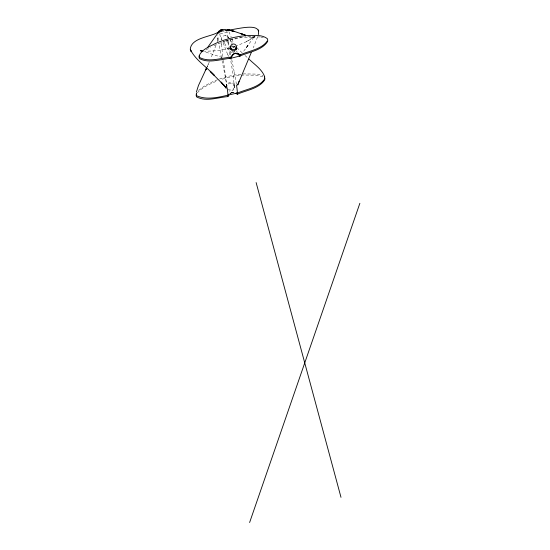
<?xml version="1.0" encoding="UTF-8"?>
<svg xmlns="http://www.w3.org/2000/svg" width="550" height="550" viewBox="0 0 550 550"><rect width="100%" height="100%" fill="white"/><g stroke="black" fill="none" stroke-linecap="round" stroke-linejoin="round"><path stroke-width="0.41" stroke-dasharray="2.75 2.06" d="M221.107 40.026C220.749 35.826 226.497 33.756 228.697 37.606M226.586 86.907L226.538 83.751L226.724 86.515M234.327 87.849L233.372 76.079L230.416 58.616M227.961 40.013L227.947 42.9L227.865 41.718L229.742 54.801M217.628 39.641L218.006 37.826L217.202 41.449L217.676 39.504M228.058 39.648L227.611 40.948L225.823 42.151L223.699 41.883L224.242 42.391L223.259 41.484M257.572 37.001L253.309 47.788M215.992 45.258L210.952 58.101M209.344 61.827L207.048 66.983M207.151 66.756L208.216 64.412L207.233 66.557M248.146 45.066L243.1 52.044M247.823 45.54L245.768 48.448L253.742 37.345M197.347 92.881C201.266 88.158 207.089 85.552 212.486 82.912A94.201 91.637 4.3 0 1 217.326 80.926M253.791 37.194L254.588 36.362M250.002 39.662L250.298 39.49L246.317 41.759L254.341 36.486M252.649 37.922L254.403 36.438M198.522 90.427L204.263 86.102L212.568 81.785A94.194 91.63 4.3 0 1 227.913 76.491A94.194 91.63 4.3 0 1 243.973 73.886L257.345 74.126L263.031 75.776M206.058 49.892L210.43 47.273M229.79 93.493L230.209 93.239A6.779 4.297 65.3 0 1 230.333 93.177L230.574 93.067M229.886 93.431L232.004 92.689A4.379 4.263 4.6 0 1 233.482 92.709M234.754 51.741L233.399 52.401M246.544 41.628L235.489 46.379M213.888 45.547L224.916 41.216M230.732 93.012L232.093 92.709A7.329 5.411 -89.8 0 1 232.629 92.558L233.722 92.317A6.937 5.143 86.8 0 1 233.922 92.311L234.424 92.311M232.657 47.369L234.781 46.626M220.007 34.017L226.614 32.422M225.651 41.009L240.488 37.778L248.951 37.159L254.609 37.51L249.817 36.541M229.714 48.208L217.47 50.731L204.504 51.322M230.505 93.459A4.379 4.263 4.4 0 1 231.811 92.812L231.832 92.792M231.172 92.881L232.76 92.476A7.886 5.789 -86.3 0 1 232.987 92.407L234.3 92.304M232.299 52.47C227.494 51.569 226.552 45.691 223.912 42.343M260.143 36.953L246.771 36.712A94.194 91.63 4.3 0 0 245.272 36.836M260.954 37.125L263.395 37.634M233.014 46.702L232.609 46.619L234.183 47.499L232.698 45.231M234.156 92.812L233.695 92.73A4.558 4.4 4.5 0 0 233.489 92.675M222.234 57.502L204.669 51.762M225.431 35.502L225.892 35.661M226.731 35.956L227.171 36.114M262.948 76.904L257.262 75.254L243.891 75.013A94.201 91.637 4.3 0 0 227.824 77.619A94.201 91.637 4.3 0 0 220.99 79.619M226.188 31.68L226.724 32.093M245.025 55.502L247.252 57.509M242.206 52.903L236.046 46.908M232.148 42.632L228.896 38.445M229.646 39.126L232.327 44.523M228.896 31.714L231.261 37.132M219.574 34.299L221.98 39.875M237.064 52.009L236.569 50.896M227.631 54.381L222.716 41.786M235.111 47.279L234.671 46.138M231.99 39.029L233.337 42.591M231.715 59.427L234.135 71.459M222.021 60.514L224.709 73.831A70.159 5.266 75.9 0 1 225.005 75.357L225.754 79.379M221.499 57.943L218.762 43.457M230.801 54.931L229.852 50.16M229.618 48.957L228.03 40.102M223.438 60.376L226.634 85.161M222.853 56.533L221.155 42.206L221.32 44.461M218.309 40.583L217.697 35.674M227.666 37.764L227.04 31.618M234.169 83.263L234.41 86.721M236.417 84.446A62.535 4.696 75.9 0 0 235.166 76.966L234.431 72.985A70.159 5.266 75.9 0 0 234.135 71.459M237.222 52.333A62.535 4.696 75.9 0 1 237.05 51.954M225.356 40.837A94.194 91.63 4.3 0 1 230.704 39.318A94.194 91.63 4.3 0 1 241.539 37.256M225.741 79.338A62.535 4.696 75.9 0 1 226.992 86.817M228.642 56.403A62.535 4.696 75.9 0 1 227.624 54.326M231.303 92.826A7.844 5.033 68.1 0 1 231.577 92.771M234.829 51.528A2.922 2.846 4.3 0 1 231.859 51.528M232.341 46.393A2.922 2.846 4.3 0 1 235.063 46.784M228.236 89.299A3.898 3.795 4.3 0 0 234.135 87.732A3.898 3.795 4.3 0 0 231.165 82.507A3.898 3.795 4.3 0 0 226.655 86.515A3.898 3.795 4.3 0 1 231.564 83.744A3.898 3.795 4.3 0 1 234.107 88.715A3.898 3.795 4.3 0 1 228.848 90.826M228.601 37.95L228.002 36.953L228.614 37.984"/><path stroke-width="0.82" d="M196.584 94.139L196.137 95.336L196.556 96.855C205.989 102.066 217.834 97.377 227.906 96.594L227.996 95.473A62.535 4.696 75.9 0 0 227.116 87.67M199.464 55.839L199.018 57.035L199.437 58.554C208.869 63.766 220.715 59.077 230.787 58.293L230.876 57.172L232.004 55.419A8.518 8.168 -9.4 0 1 232.258 55.193M264.433 78.155L264.839 79.681C259.146 88.736 246.482 90.152 237.339 94.222L237.421 93.101A62.535 4.696 75.9 0 0 236.548 85.298M229.701 58.025A62.535 4.696 75.9 0 0 230.794 58.3L240.219 55.921L240.302 54.801L238.514 53.838M227.102 30.525L227.494 29.899L228.209 30.546M196.398 92.022L198.433 85.566L206.58 67.987M258.308 34.609C262.041 20.632 232.072 30.951 227.521 29.906M217.704 32.732L219.086 30.938L220.791 29.961M249.617 522.5L359.872 203.287M239.044 81.256L237.676 85.119L251.295 52.47M196.666 93.012L196.226 94.208L196.639 95.728C209.261 101.461 224.476 95.397 237.421 93.101C246.565 89.031 259.229 87.615 264.921 78.554L264.516 77.028M267.719 41.381C262.027 50.435 249.363 51.851 240.219 55.921A62.535 4.696 75.9 0 1 239.278 55.811M206.8 67.54L205.734 69.884L206.724 67.705M230.808 58.252L233.104 54.704A6.779 4.984 -89.8 0 1 233.234 54.581L233.489 54.326M227.934 96.552L229.006 94.882M217.862 32.443L218.962 33.199M228.016 95.439L228.518 94.717M217.889 33.048L207.907 47.052M219.161 32.113L220.034 31.089M232.224 55.158L233.296 54.148A4.558 4.448 8.7 0 1 233.475 54.037A4.379 4.256 4.2 0 1 234.774 53.384L234.988 53.336A4.379 4.256 4 0 1 236.452 53.281A4.558 4.455 4.1 0 1 236.658 53.316L238.109 53.673M233.599 54.23L234.252 53.728M234.541 53.542L235.049 53.364M218.096 32.278C210.561 36.981 191.173 37.689 190.252 49.28C195.367 60.101 206.47 66.694 214.328 75.343L210.155 71.369L223.933 85.264L221.079 82.088L226.16 88.021L223.802 85.092M222.035 29.693L222.076 29.837A8.106 5.947 -87.4 0 1 222.447 29.638M240.302 54.801C249.446 50.731 262.109 49.314 267.802 40.253L267.396 38.727C261.724 34.231 253.619 35.585 246.854 35.585A94.201 91.637 4.3 0 0 230.787 38.191A94.201 91.637 4.3 0 0 215.449 43.484C209.584 46.661 201.816 49.273 199.1 55.907L199.519 57.427C208.959 62.638 220.798 57.949 230.876 57.172M222.434 29.556L222.523 29.528A7.019 5.156 -87.1 0 1 222.784 29.487L224.826 29.397L227.178 30.099M218.268 32.333L221.918 31.309M222.853 31.075L224.132 30.772M226.696 30.209L225.266 30.525M221.093 29.892L221.052 29.899A7.019 4.455 64.4 0 0 220.784 29.948M228.009 29.927L229.371 30.161L228.271 29.961M235.558 53.412L235.696 53.432A7.886 5.136 67.9 0 1 235.916 53.515M228.958 30.051L234.458 31.446L228.559 30.003L234.156 31.336L245.623 35.262L240.494 33.509L244.276 34.794M202.373 51.095L200.289 50.655L203.087 51.315M235.916 53.481L236.624 53.694M236.562 92.744L237.291 93.039M236.816 53.769L238.934 54.931M235.469 93.232L237.339 94.222M238.954 54.945L240.054 55.784M248.923 59.022C254.485 64.577 261.951 69.156 264.729 76.835M223.809 84.989L226.077 87.979M258.748 30.869L258.287 29.886M256.121 182.572L340.993 497.331M235.029 53.288A7.329 4.675 65.1 0 1 235.544 53.316M236.631 53.769A6.937 4.317 62.5 0 1 236.823 53.845M234.279 53.804A7.844 5.686 -86.8 0 1 234.561 53.618M221.107 30.305A8.25 6.064 -88.9 0 1 221.423 30.092M220.811 30.552A7.033 5.163 -89.2 0 1 221.031 30.374M222.097 29.941A8.25 5.184 62.7 0 1 222.434 29.996M222.523 30.03A7.033 4.414 62.9 0 1 222.764 30.092M221.072 29.837A8.106 5.211 69 0 1 221.423 29.748M238.081 53.742A8.518 8.106 8.9 0 1 238.404 53.866M235.854 47.63A2.922 2.846 4.3 0 1 236.191 49.706M230.423 49.273A2.922 2.846 4.3 0 1 230.56 48.159M236.211 47.101A2.922 2.846 4.3 0 1 232.815 50.731A2.922 2.846 4.3 0 1 231.234 46.049M191.338 51.727L190.527 50.098L191.338 51.727M231.749 49.088A2.922 2.846 4.3 0 0 236.411 47.176A2.922 2.846 4.3 0 0 232.354 44.199A2.922 2.846 4.3 0 0 231.749 49.088"/></g></svg>
